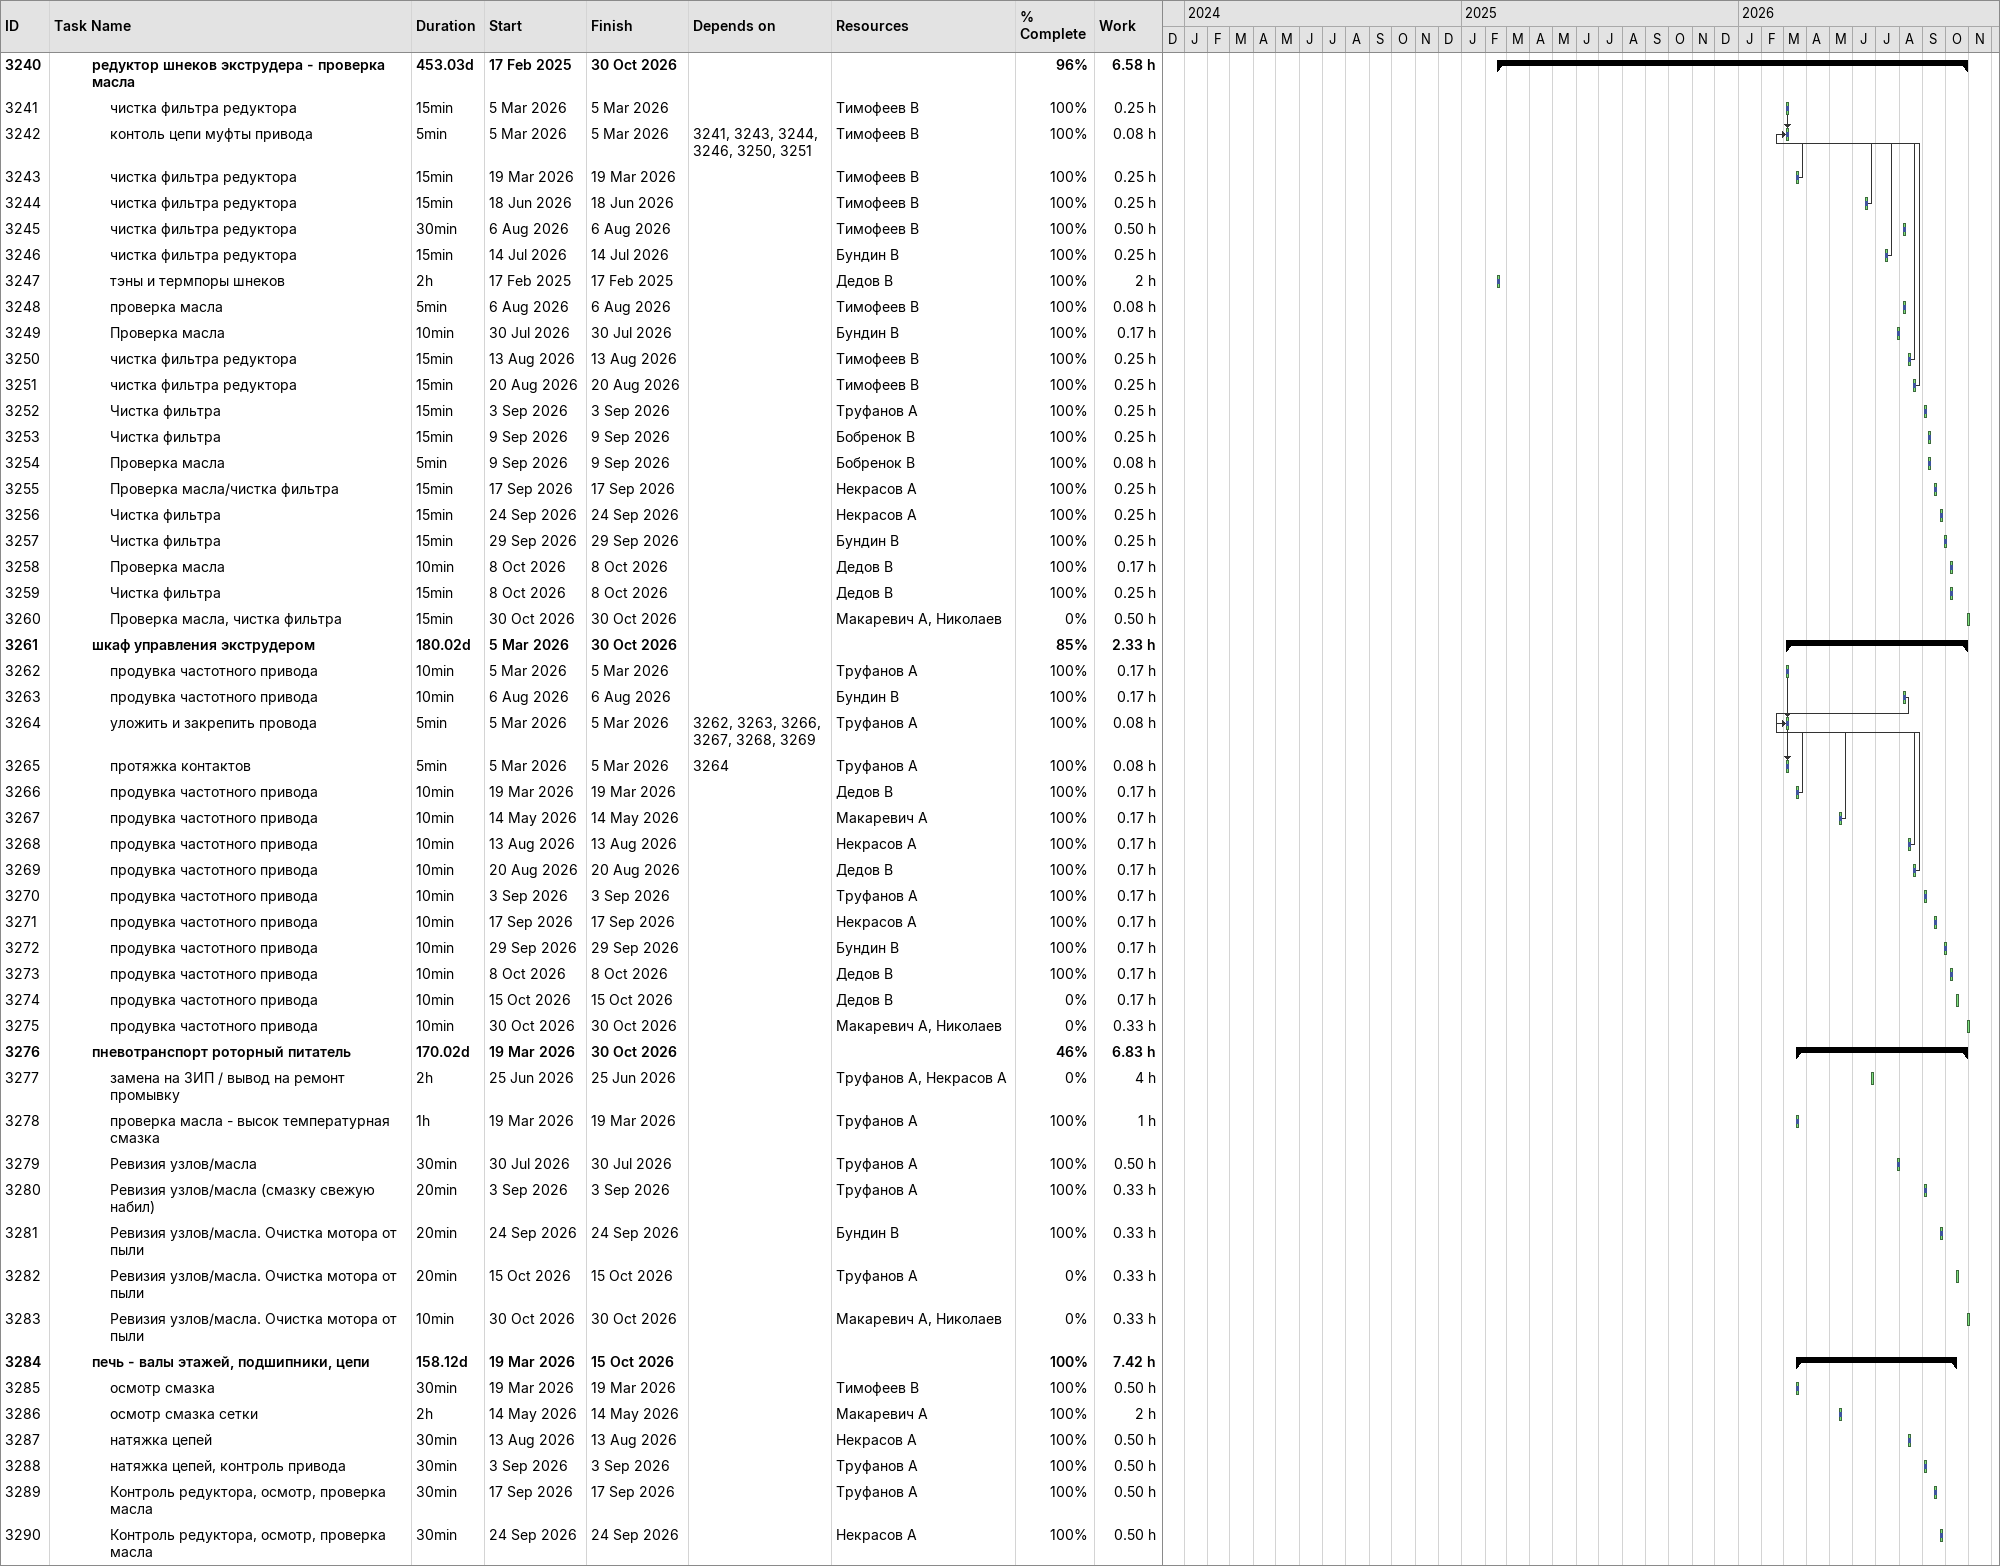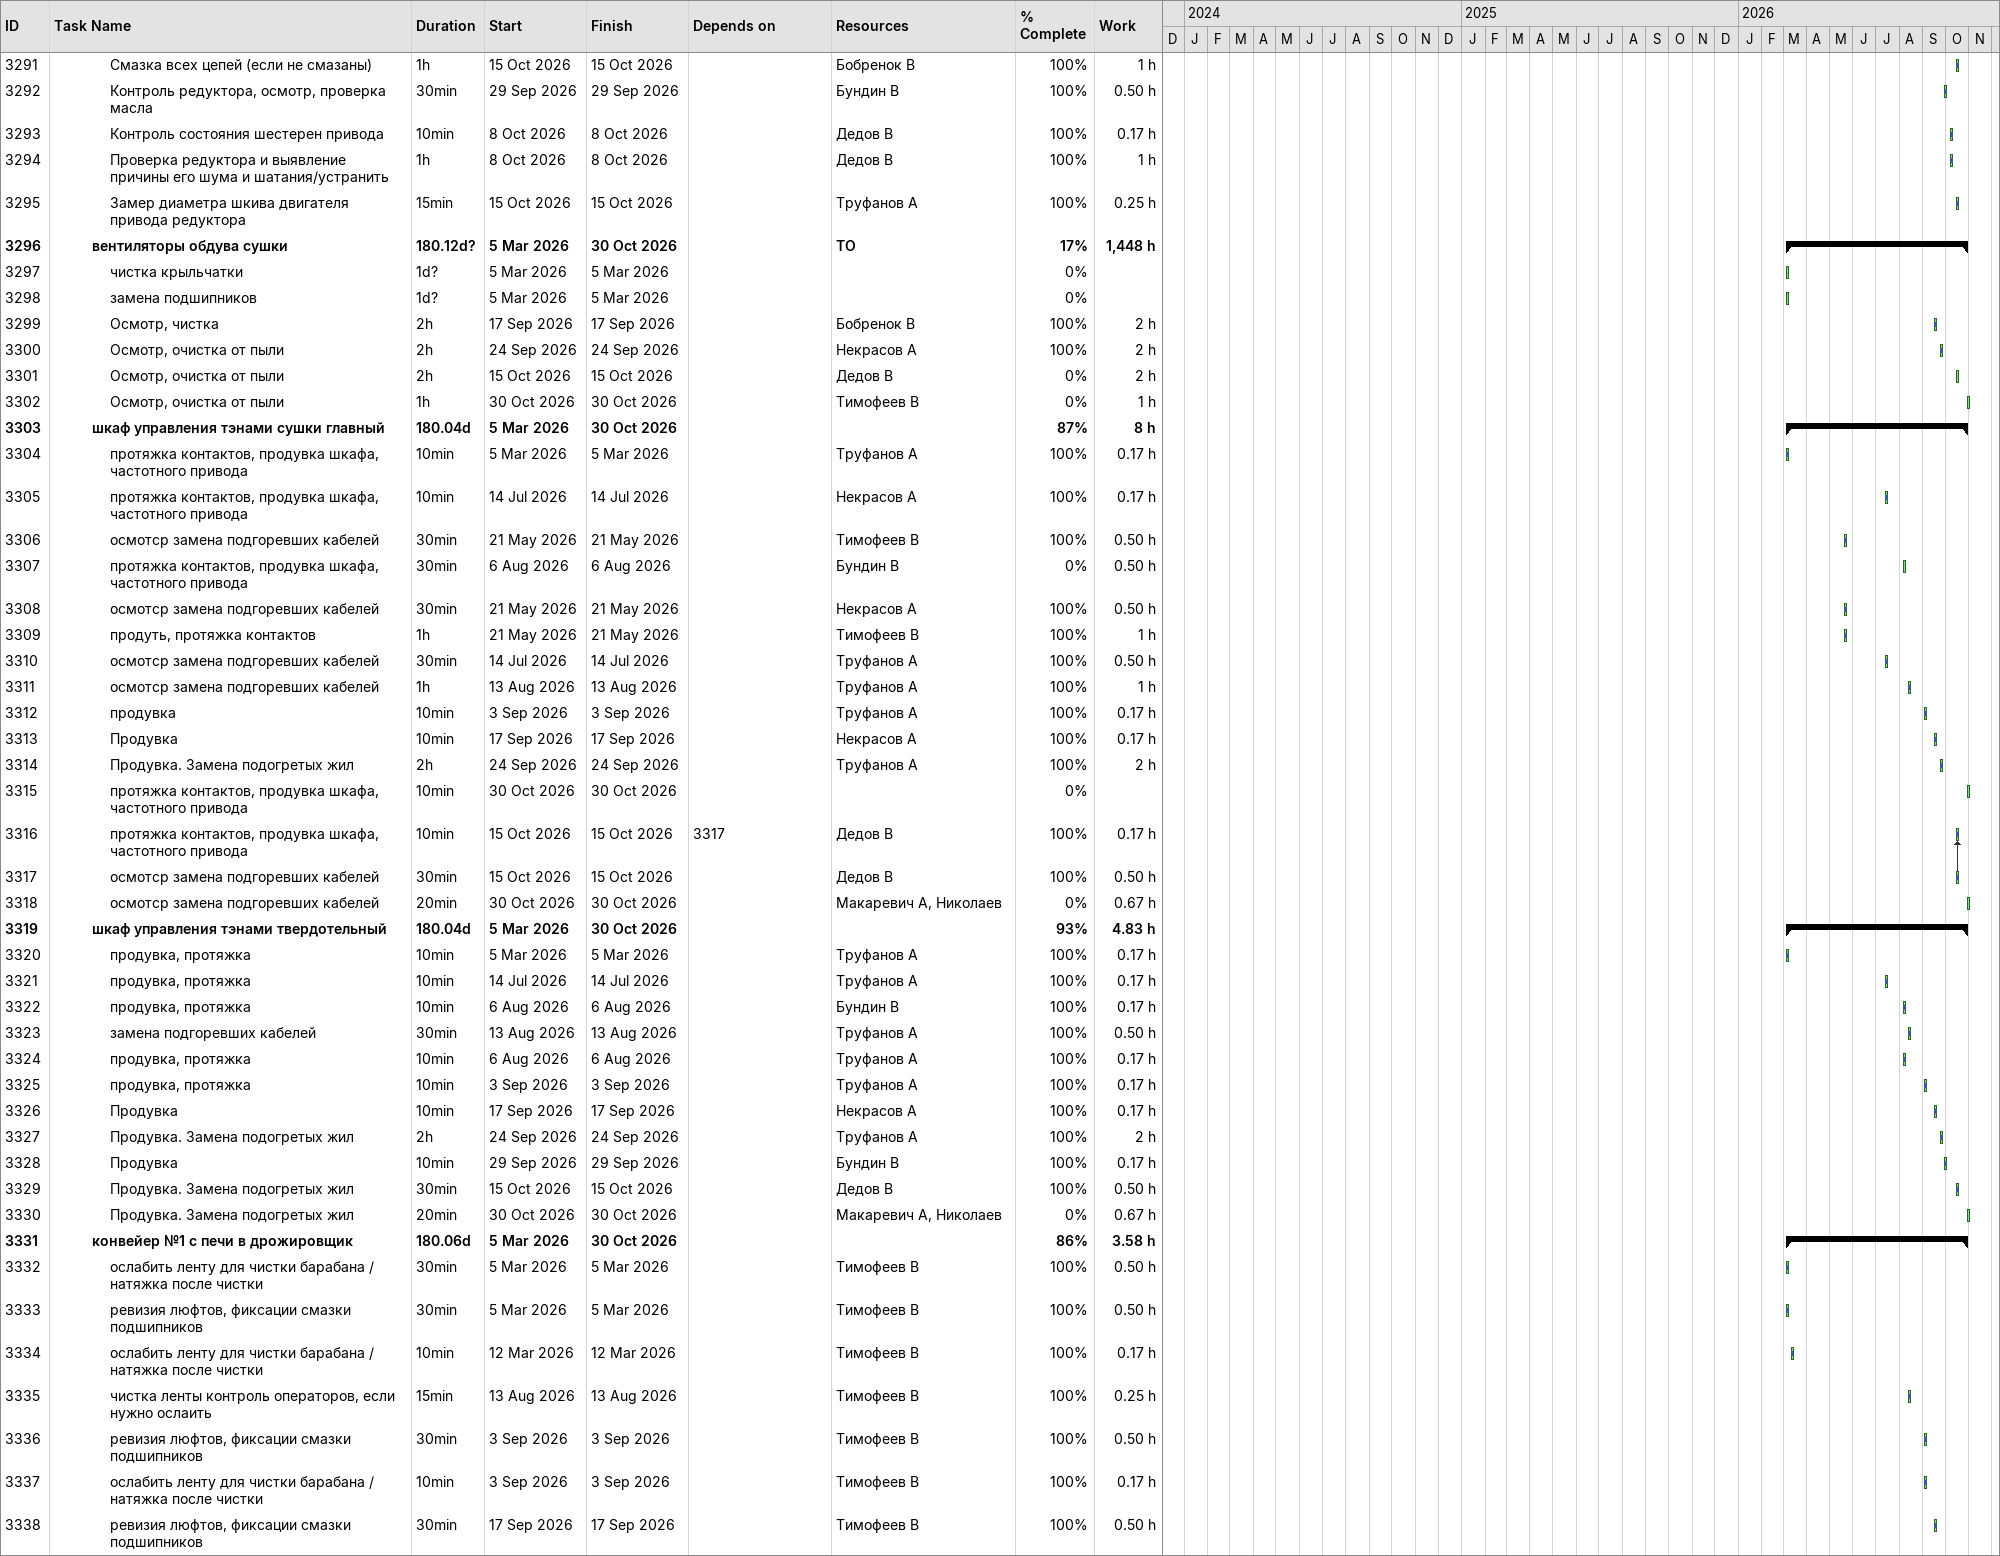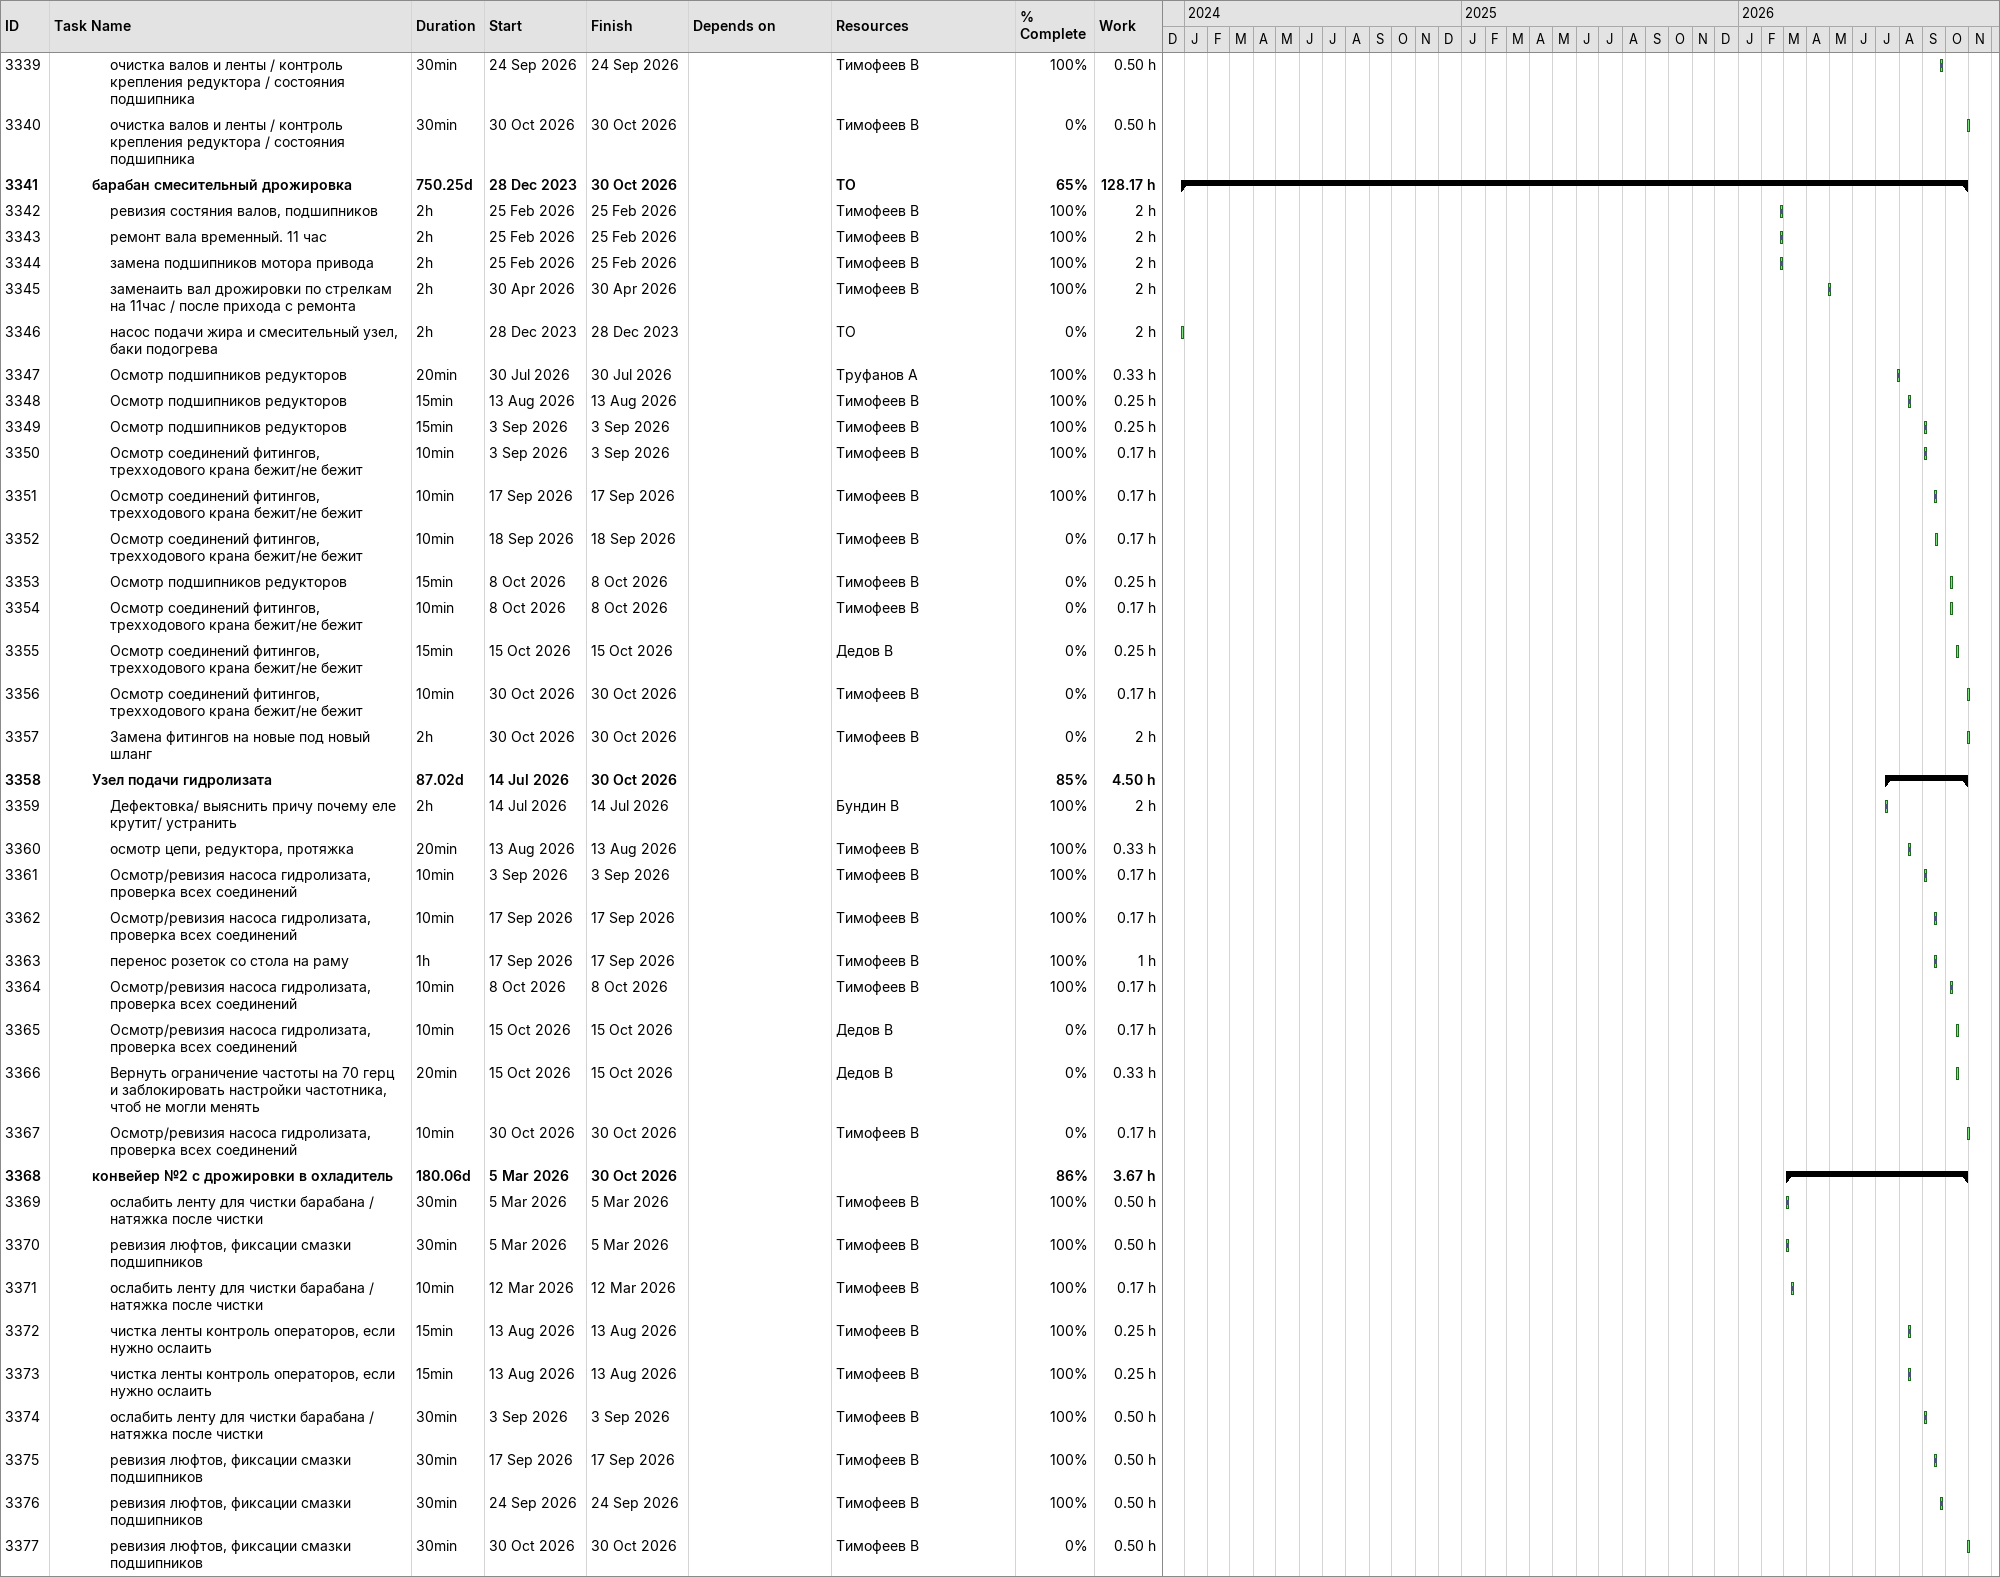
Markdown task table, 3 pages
| ID | Level | Task | Duration | Start | Finish | Predecessors | Resources | % complete | Work (h) |
|---|---|---|---|---|---|---|---|---|---|
| 3240 | 3 | **редуктор шнеков экструдера - проверка масла** | 453.03d | 2025-02-17 | 2026-10-30 |  |  | 96 | 6.58 |
| 3241 | 4 | чистка фильтра редуктора | 15min | 2026-03-05 | 2026-03-05 |  | Тимофеев В | 100 | 0.25 |
| 3242 | 4 | контоль цепи муфты привода | 5min | 2026-03-05 | 2026-03-05 | 3241, 3243, 3244, 3246, 3250, 3251 | Тимофеев В | 100 | 0.08 |
| 3243 | 4 | чистка фильтра редуктора | 15min | 2026-03-19 | 2026-03-19 |  | Тимофеев В | 100 | 0.25 |
| 3244 | 4 | чистка фильтра редуктора | 15min | 2026-06-18 | 2026-06-18 |  | Тимофеев В | 100 | 0.25 |
| 3245 | 4 | чистка фильтра редуктора | 30min | 2026-08-06 | 2026-08-06 |  | Тимофеев В | 100 | 0.50 |
| 3246 | 4 | чистка фильтра редуктора | 15min | 2026-07-14 | 2026-07-14 |  | Бундин В | 100 | 0.25 |
| 3247 | 4 | тэны и термпоры шнеков | 2h | 2025-02-17 | 2025-02-17 |  | Дедов В | 100 | 2 |
| 3248 | 4 | проверка масла | 5min | 2026-08-06 | 2026-08-06 |  | Тимофеев В | 100 | 0.08 |
| 3249 | 4 | Проверка масла | 10min | 2026-07-30 | 2026-07-30 |  | Бундин В | 100 | 0.17 |
| 3250 | 4 | чистка фильтра редуктора | 15min | 2026-08-13 | 2026-08-13 |  | Тимофеев В | 100 | 0.25 |
| 3251 | 4 | чистка фильтра редуктора | 15min | 2026-08-20 | 2026-08-20 |  | Тимофеев В | 100 | 0.25 |
| 3252 | 4 | Чистка фильтра | 15min | 2026-09-03 | 2026-09-03 |  | Труфанов А | 100 | 0.25 |
| 3253 | 4 | Чистка фильтра | 15min | 2026-09-09 | 2026-09-09 |  | Бобренок В | 100 | 0.25 |
| 3254 | 4 | Проверка масла | 5min | 2026-09-09 | 2026-09-09 |  | Бобренок В | 100 | 0.08 |
| 3255 | 4 | Проверка масла/чистка фильтра | 15min | 2026-09-17 | 2026-09-17 |  | Некрасов А | 100 | 0.25 |
| 3256 | 4 | Чистка фильтра | 15min | 2026-09-24 | 2026-09-24 |  | Некрасов А | 100 | 0.25 |
| 3257 | 4 | Чистка фильтра | 15min | 2026-09-29 | 2026-09-29 |  | Бундин В | 100 | 0.25 |
| 3258 | 4 | Проверка масла | 10min | 2026-10-08 | 2026-10-08 |  | Дедов В | 100 | 0.17 |
| 3259 | 4 | Чистка фильтра | 15min | 2026-10-08 | 2026-10-08 |  | Дедов В | 100 | 0.25 |
| 3260 | 4 | Проверка масла, чистка фильтра | 15min | 2026-10-30 | 2026-10-30 |  | Макаревич А, Николаев | 0 | 0.50 |
| 3261 | 3 | **шкаф управления экструдером** | 180.02d | 2026-03-05 | 2026-10-30 |  |  | 85 | 2.33 |
| 3262 | 4 | продувка частотного привода | 10min | 2026-03-05 | 2026-03-05 |  | Труфанов А | 100 | 0.17 |
| 3263 | 4 | продувка частотного привода | 10min | 2026-08-06 | 2026-08-06 |  | Бундин В | 100 | 0.17 |
| 3264 | 4 | уложить и закрепить провода | 5min | 2026-03-05 | 2026-03-05 | 3262, 3263, 3266, 3267, 3268, 3269 | Труфанов А | 100 | 0.08 |
| 3265 | 4 | протяжка контактов | 5min | 2026-03-05 | 2026-03-05 | 3264 | Труфанов А | 100 | 0.08 |
| 3266 | 4 | продувка частотного привода | 10min | 2026-03-19 | 2026-03-19 |  | Дедов В | 100 | 0.17 |
| 3267 | 4 | продувка частотного привода | 10min | 2026-05-14 | 2026-05-14 |  | Макаревич А | 100 | 0.17 |
| 3268 | 4 | продувка частотного привода | 10min | 2026-08-13 | 2026-08-13 |  | Некрасов А | 100 | 0.17 |
| 3269 | 4 | продувка частотного привода | 10min | 2026-08-20 | 2026-08-20 |  | Дедов В | 100 | 0.17 |
| 3270 | 4 | продувка частотного привода | 10min | 2026-09-03 | 2026-09-03 |  | Труфанов А | 100 | 0.17 |
| 3271 | 4 | продувка частотного привода | 10min | 2026-09-17 | 2026-09-17 |  | Некрасов А | 100 | 0.17 |
| 3272 | 4 | продувка частотного привода | 10min | 2026-09-29 | 2026-09-29 |  | Бундин В | 100 | 0.17 |
| 3273 | 4 | продувка частотного привода | 10min | 2026-10-08 | 2026-10-08 |  | Дедов В | 100 | 0.17 |
| 3274 | 4 | продувка частотного привода | 10min | 2026-10-15 | 2026-10-15 |  | Дедов В | 0 | 0.17 |
| 3275 | 4 | продувка частотного привода | 10min | 2026-10-30 | 2026-10-30 |  | Макаревич А, Николаев | 0 | 0.33 |
| 3276 | 3 | **пневотранспорт роторный питатель** | 170.02d | 2026-03-19 | 2026-10-30 |  |  | 46 | 6.83 |
| 3277 | 4 | замена на ЗИП / вывод на ремонт промывку | 2h | 2026-06-25 | 2026-06-25 |  | Труфанов А, Некрасов А | 0 | 4 |
| 3278 | 4 | проверка масла - высок температурная смазка | 1h | 2026-03-19 | 2026-03-19 |  | Труфанов А | 100 | 1 |
| 3279 | 4 | Ревизия узлов/масла | 30min | 2026-07-30 | 2026-07-30 |  | Труфанов А | 100 | 0.50 |
| 3280 | 4 | Ревизия узлов/масла (смазку свежую набил) | 20min | 2026-09-03 | 2026-09-03 |  | Труфанов А | 100 | 0.33 |
| 3281 | 4 | Ревизия узлов/масла. Очистка мотора от пыли | 20min | 2026-09-24 | 2026-09-24 |  | Бундин В | 100 | 0.33 |
| 3282 | 4 | Ревизия узлов/масла. Очистка мотора от пыли | 20min | 2026-10-15 | 2026-10-15 |  | Труфанов А | 0 | 0.33 |
| 3283 | 4 | Ревизия узлов/масла. Очистка мотора от пыли | 10min | 2026-10-30 | 2026-10-30 |  | Макаревич А, Николаев | 0 | 0.33 |
| 3284 | 3 | **печь - валы этажей, подшипники, цепи** | 158.12d | 2026-03-19 | 2026-10-15 |  |  | 100 | 7.42 |
| 3285 | 4 | осмотр смазка | 30min | 2026-03-19 | 2026-03-19 |  | Тимофеев В | 100 | 0.50 |
| 3286 | 4 | осмотр смазка сетки | 2h | 2026-05-14 | 2026-05-14 |  | Макаревич А | 100 | 2 |
| 3287 | 4 | натяжка цепей | 30min | 2026-08-13 | 2026-08-13 |  | Некрасов А | 100 | 0.50 |
| 3288 | 4 | натяжка цепей, контроль привода | 30min | 2026-09-03 | 2026-09-03 |  | Труфанов А | 100 | 0.50 |
| 3289 | 4 | Контроль редуктора, осмотр, проверка масла | 30min | 2026-09-17 | 2026-09-17 |  | Труфанов А | 100 | 0.50 |
| 3290 | 4 | Контроль редуктора, осмотр, проверка масла | 30min | 2026-09-24 | 2026-09-24 |  | Некрасов А | 100 | 0.50 |
| 3291 | 4 | Смазка всех цепей (если не смазаны) | 1h | 2026-10-15 | 2026-10-15 |  | Бобренок В | 100 | 1 |
| 3292 | 4 | Контроль редуктора, осмотр, проверка масла | 30min | 2026-09-29 | 2026-09-29 |  | Бундин В | 100 | 0.50 |
| 3293 | 4 | Контроль состояния шестерен привода | 10min | 2026-10-08 | 2026-10-08 |  | Дедов В | 100 | 0.17 |
| 3294 | 4 | Проверка редуктора и выявление причины его шума и шатания/устранить | 1h | 2026-10-08 | 2026-10-08 |  | Дедов В | 100 | 1 |
| 3295 | 4 | Замер диаметра шкива двигателя привода редуктора | 15min | 2026-10-15 | 2026-10-15 |  | Труфанов А | 100 | 0.25 |
| 3296 | 3 | **вентиляторы обдува сушки** | 180.12d? | 2026-03-05 | 2026-10-30 |  | ТО | 17 | 1448 |
| 3297 | 4 | чистка крыльчатки | 1d? | 2026-03-05 | 2026-03-05 |  |  | 0 |  |
| 3298 | 4 | замена подшипников | 1d? | 2026-03-05 | 2026-03-05 |  |  | 0 |  |
| 3299 | 4 | Осмотр, чистка | 2h | 2026-09-17 | 2026-09-17 |  | Бобренок В | 100 | 2 |
| 3300 | 4 | Осмотр, очистка от пыли | 2h | 2026-09-24 | 2026-09-24 |  | Некрасов А | 100 | 2 |
| 3301 | 4 | Осмотр, очистка от пыли | 2h | 2026-10-15 | 2026-10-15 |  | Дедов В | 0 | 2 |
| 3302 | 4 | Осмотр, очистка от пыли | 1h | 2026-10-30 | 2026-10-30 |  | Тимофеев В | 0 | 1 |
| 3303 | 3 | **шкаф управления тэнами сушки главный** | 180.04d | 2026-03-05 | 2026-10-30 |  |  | 87 | 8 |
| 3304 | 4 | протяжка контактов, продувка шкафа, частотного привода | 10min | 2026-03-05 | 2026-03-05 |  | Труфанов А | 100 | 0.17 |
| 3305 | 4 | протяжка контактов, продувка шкафа, частотного привода | 10min | 2026-07-14 | 2026-07-14 |  | Некрасов А | 100 | 0.17 |
| 3306 | 4 | осмотср замена подгоревших кабелей | 30min | 2026-05-21 | 2026-05-21 |  | Тимофеев В | 100 | 0.50 |
| 3307 | 4 | протяжка контактов, продувка шкафа, частотного привода | 30min | 2026-08-06 | 2026-08-06 |  | Бундин В | 0 | 0.50 |
| 3308 | 4 | осмотср замена подгоревших кабелей | 30min | 2026-05-21 | 2026-05-21 |  | Некрасов А | 100 | 0.50 |
| 3309 | 4 | продуть, протяжка контактов | 1h | 2026-05-21 | 2026-05-21 |  | Тимофеев В | 100 | 1 |
| 3310 | 4 | осмотср замена подгоревших кабелей | 30min | 2026-07-14 | 2026-07-14 |  | Труфанов А | 100 | 0.50 |
| 3311 | 4 | осмотср замена подгоревших кабелей | 1h | 2026-08-13 | 2026-08-13 |  | Труфанов А | 100 | 1 |
| 3312 | 4 | продувка | 10min | 2026-09-03 | 2026-09-03 |  | Труфанов А | 100 | 0.17 |
| 3313 | 4 | Продувка | 10min | 2026-09-17 | 2026-09-17 |  | Некрасов А | 100 | 0.17 |
| 3314 | 4 | Продувка. Замена подогретых жил | 2h | 2026-09-24 | 2026-09-24 |  | Труфанов А | 100 | 2 |
| 3315 | 4 | протяжка контактов, продувка шкафа, частотного привода | 10min | 2026-10-30 | 2026-10-30 |  |  | 0 |  |
| 3316 | 4 | протяжка контактов, продувка шкафа, частотного привода | 10min | 2026-10-15 | 2026-10-15 | 3317 | Дедов В | 100 | 0.17 |
| 3317 | 4 | осмотср замена подгоревших кабелей | 30min | 2026-10-15 | 2026-10-15 |  | Дедов В | 100 | 0.50 |
| 3318 | 4 | осмотср замена подгоревших кабелей | 20min | 2026-10-30 | 2026-10-30 |  | Макаревич А, Николаев | 0 | 0.67 |
| 3319 | 3 | **шкаф управления тэнами твердотельный** | 180.04d | 2026-03-05 | 2026-10-30 |  |  | 93 | 4.83 |
| 3320 | 4 | продувка, протяжка | 10min | 2026-03-05 | 2026-03-05 |  | Труфанов А | 100 | 0.17 |
| 3321 | 4 | продувка, протяжка | 10min | 2026-07-14 | 2026-07-14 |  | Труфанов А | 100 | 0.17 |
| 3322 | 4 | продувка, протяжка | 10min | 2026-08-06 | 2026-08-06 |  | Бундин В | 100 | 0.17 |
| 3323 | 4 | замена подгоревших кабелей | 30min | 2026-08-13 | 2026-08-13 |  | Труфанов А | 100 | 0.50 |
| 3324 | 4 | продувка, протяжка | 10min | 2026-08-06 | 2026-08-06 |  | Труфанов А | 100 | 0.17 |
| 3325 | 4 | продувка, протяжка | 10min | 2026-09-03 | 2026-09-03 |  | Труфанов А | 100 | 0.17 |
| 3326 | 4 | Продувка | 10min | 2026-09-17 | 2026-09-17 |  | Некрасов А | 100 | 0.17 |
| 3327 | 4 | Продувка. Замена подогретых жил | 2h | 2026-09-24 | 2026-09-24 |  | Труфанов А | 100 | 2 |
| 3328 | 4 | Продувка | 10min | 2026-09-29 | 2026-09-29 |  | Бундин В | 100 | 0.17 |
| 3329 | 4 | Продувка. Замена подогретых жил | 30min | 2026-10-15 | 2026-10-15 |  | Дедов В | 100 | 0.50 |
| 3330 | 4 | Продувка. Замена подогретых жил | 20min | 2026-10-30 | 2026-10-30 |  | Макаревич А, Николаев | 0 | 0.67 |
| 3331 | 3 | **конвейер №1 с печи в дрожировщик** | 180.06d | 2026-03-05 | 2026-10-30 |  |  | 86 | 3.58 |
| 3332 | 4 | ослабить ленту для чистки барабана / натяжка после чистки | 30min | 2026-03-05 | 2026-03-05 |  | Тимофеев В | 100 | 0.50 |
| 3333 | 4 | ревизия люфтов, фиксации смазки подшипников | 30min | 2026-03-05 | 2026-03-05 |  | Тимофеев В | 100 | 0.50 |
| 3334 | 4 | ослабить ленту для чистки барабана / натяжка после чистки | 10min | 2026-03-12 | 2026-03-12 |  | Тимофеев В | 100 | 0.17 |
| 3335 | 4 | чистка ленты контроль операторов, если нужно ослаить | 15min | 2026-08-13 | 2026-08-13 |  | Тимофеев В | 100 | 0.25 |
| 3336 | 4 | ревизия люфтов, фиксации смазки подшипников | 30min | 2026-09-03 | 2026-09-03 |  | Тимофеев В | 100 | 0.50 |
| 3337 | 4 | ослабить ленту для чистки барабана / натяжка после чистки | 10min | 2026-09-03 | 2026-09-03 |  | Тимофеев В | 100 | 0.17 |
| 3338 | 4 | ревизия люфтов, фиксации смазки подшипников | 30min | 2026-09-17 | 2026-09-17 |  | Тимофеев В | 100 | 0.50 |
| 3339 | 4 | очистка валов и ленты / контроль крепления редуктора / состояния подшипника | 30min | 2026-09-24 | 2026-09-24 |  | Тимофеев В | 100 | 0.50 |
| 3340 | 4 | очистка валов и ленты / контроль крепления редуктора / состояния подшипника | 30min | 2026-10-30 | 2026-10-30 |  | Тимофеев В | 0 | 0.50 |
| 3341 | 3 | **барабан смесительный дрожировка** | 750.25d | 2023-12-28 | 2026-10-30 |  | ТО | 65 | 128.17 |
| 3342 | 4 | ревизия состяния валов, подшипников | 2h | 2026-02-25 | 2026-02-25 |  | Тимофеев В | 100 | 2 |
| 3343 | 4 | ремонт вала временный. 11 час | 2h | 2026-02-25 | 2026-02-25 |  | Тимофеев В | 100 | 2 |
| 3344 | 4 | замена подшипников мотора привода | 2h | 2026-02-25 | 2026-02-25 |  | Тимофеев В | 100 | 2 |
| 3345 | 4 | заменаить вал дрожировки по стрелкам на 11час / после прихода с ремонта | 2h | 2026-04-30 | 2026-04-30 |  | Тимофеев В | 100 | 2 |
| 3346 | 4 | насос подачи жира и смесительный узел, баки подогрева | 2h | 2023-12-28 | 2023-12-28 |  | ТО | 0 | 2 |
| 3347 | 4 | Осмотр подшипников редукторов | 20min | 2026-07-30 | 2026-07-30 |  | Труфанов А | 100 | 0.33 |
| 3348 | 4 | Осмотр подшипников редукторов | 15min | 2026-08-13 | 2026-08-13 |  | Тимофеев В | 100 | 0.25 |
| 3349 | 4 | Осмотр подшипников редукторов | 15min | 2026-09-03 | 2026-09-03 |  | Тимофеев В | 100 | 0.25 |
| 3350 | 4 | Осмотр соединений фитингов, трехходового крана бежит/не бежит | 10min | 2026-09-03 | 2026-09-03 |  | Тимофеев В | 100 | 0.17 |
| 3351 | 4 | Осмотр соединений фитингов, трехходового крана бежит/не бежит | 10min | 2026-09-17 | 2026-09-17 |  | Тимофеев В | 100 | 0.17 |
| 3352 | 4 | Осмотр соединений фитингов, трехходового крана бежит/не бежит | 10min | 2026-09-18 | 2026-09-18 |  | Тимофеев В | 0 | 0.17 |
| 3353 | 4 | Осмотр подшипников редукторов | 15min | 2026-10-08 | 2026-10-08 |  | Тимофеев В | 0 | 0.25 |
| 3354 | 4 | Осмотр соединений фитингов, трехходового крана бежит/не бежит | 10min | 2026-10-08 | 2026-10-08 |  | Тимофеев В | 0 | 0.17 |
| 3355 | 4 | Осмотр соединений фитингов, трехходового крана бежит/не бежит | 15min | 2026-10-15 | 2026-10-15 |  | Дедов В | 0 | 0.25 |
| 3356 | 4 | Осмотр соединений фитингов, трехходового крана бежит/не бежит | 10min | 2026-10-30 | 2026-10-30 |  | Тимофеев В | 0 | 0.17 |
| 3357 | 4 | Замена фитингов на новые под новый шланг | 2h | 2026-10-30 | 2026-10-30 |  | Тимофеев В | 0 | 2 |
| 3358 | 3 | **Узел подачи гидролизата** | 87.02d | 2026-07-14 | 2026-10-30 |  |  | 85 | 4.50 |
| 3359 | 4 | Дефектовка/ выяснить причу почему еле крутит/ устранить | 2h | 2026-07-14 | 2026-07-14 |  | Бундин В | 100 | 2 |
| 3360 | 4 | осмотр цепи, редуктора, протяжка | 20min | 2026-08-13 | 2026-08-13 |  | Тимофеев В | 100 | 0.33 |
| 3361 | 4 | Осмотр/ревизия насоса гидролизата, проверка всех соединений | 10min | 2026-09-03 | 2026-09-03 |  | Тимофеев В | 100 | 0.17 |
| 3362 | 4 | Осмотр/ревизия насоса гидролизата, проверка всех соединений | 10min | 2026-09-17 | 2026-09-17 |  | Тимофеев В | 100 | 0.17 |
| 3363 | 4 | перенос розеток со стола на раму | 1h | 2026-09-17 | 2026-09-17 |  | Тимофеев В | 100 | 1 |
| 3364 | 4 | Осмотр/ревизия насоса гидролизата, проверка всех соединений | 10min | 2026-10-08 | 2026-10-08 |  | Тимофеев В | 100 | 0.17 |
| 3365 | 4 | Осмотр/ревизия насоса гидролизата, проверка всех соединений | 10min | 2026-10-15 | 2026-10-15 |  | Дедов В | 0 | 0.17 |
| 3366 | 4 | Вернуть ограничение частоты на 70 герц и заблокировать настройки частотника, чтоб не могли менять | 20min | 2026-10-15 | 2026-10-15 |  | Дедов В | 0 | 0.33 |
| 3367 | 4 | Осмотр/ревизия насоса гидролизата, проверка всех соединений | 10min | 2026-10-30 | 2026-10-30 |  | Тимофеев В | 0 | 0.17 |
| 3368 | 3 | **конвейер №2 с дрожировки в охладитель** | 180.06d | 2026-03-05 | 2026-10-30 |  |  | 86 | 3.67 |
| 3369 | 4 | ослабить ленту для чистки барабана / натяжка после чистки | 30min | 2026-03-05 | 2026-03-05 |  | Тимофеев В | 100 | 0.50 |
| 3370 | 4 | ревизия люфтов, фиксации смазки подшипников | 30min | 2026-03-05 | 2026-03-05 |  | Тимофеев В | 100 | 0.50 |
| 3371 | 4 | ослабить ленту для чистки барабана / натяжка после чистки | 10min | 2026-03-12 | 2026-03-12 |  | Тимофеев В | 100 | 0.17 |
| 3372 | 4 | чистка ленты контроль операторов, если нужно ослаить | 15min | 2026-08-13 | 2026-08-13 |  | Тимофеев В | 100 | 0.25 |
| 3373 | 4 | чистка ленты контроль операторов, если нужно ослаить | 15min | 2026-08-13 | 2026-08-13 |  | Тимофеев В | 100 | 0.25 |
| 3374 | 4 | ослабить ленту для чистки барабана / натяжка после чистки | 30min | 2026-09-03 | 2026-09-03 |  | Тимофеев В | 100 | 0.50 |
| 3375 | 4 | ревизия люфтов, фиксации смазки подшипников | 30min | 2026-09-17 | 2026-09-17 |  | Тимофеев В | 100 | 0.50 |
| 3376 | 4 | ревизия люфтов, фиксации смазки подшипников | 30min | 2026-09-24 | 2026-09-24 |  | Тимофеев В | 100 | 0.50 |
| 3377 | 4 | ревизия люфтов, фиксации смазки подшипников | 30min | 2026-10-30 | 2026-10-30 |  | Тимофеев В | 0 | 0.50 |
